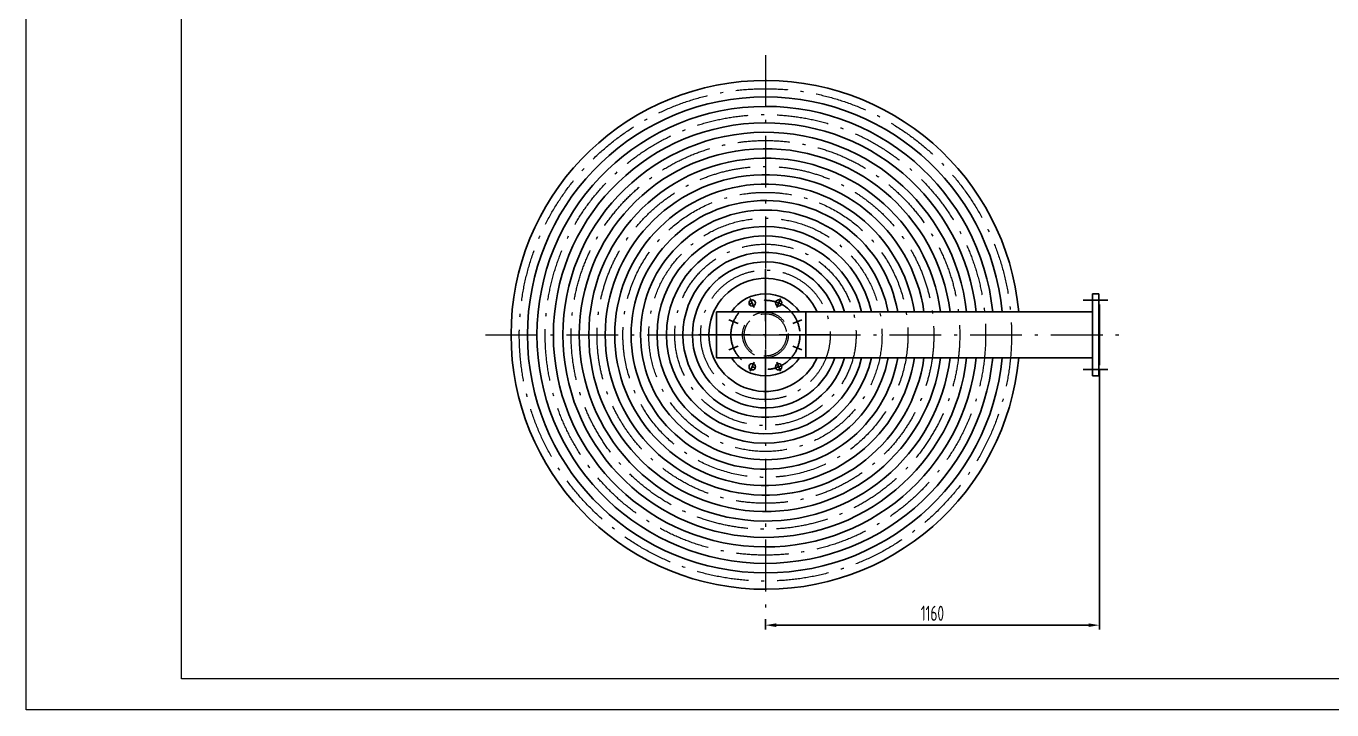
# Model space of a CAD drawing. Header units: millimetres. Extents: x 3222 to 12294, y 967 to 7382.
# Drawn here: x 3222 to 7758, y 967 to 3342 of the extents above; entities that cross this region are included whole.
import ezdxf

# ---------------------------------------------------------------- set-up
doc = ezdxf.new("R2010")
doc.units = ezdxf.units.MM
doc.linetypes.add('ACAD_ISO02W100', pattern=[11, 8, -3])
doc.linetypes.add('ACAD_ISO10W100', pattern=[18.7, 12, -3, 0.7, -3])
for name, color, linetype, lineweight in [('中心线', 1, 'ACAD_ISO10W100', 18), ('细实线', 7, 'Continuous', 18), ('虚线', 6, 'ACAD_ISO02W100', 18)]:
    doc.layers.add(name, color=color, linetype=linetype, lineweight=lineweight)
doc.layers.add('图层2', color=3, linetype='Continuous')
doc.styles.add('HGCAD', font='gbenor.shx', dxfattribs={"width": 0.75, "bigfont": 'gbcbig.shx'})
doc.dimstyles.new('HGCAD$0', dxfattribs={"dimtxt": 3.5, "dimasz": 2.5, "dimexe": 1, "dimexo": 1, "dimgap": 1, "dimtad": 1, "dimdec": 1, "dimdsep": 46, "dimtxsty": 'HGCAD', "dimcen": 0, "dimclrd": 3, "dimclre": 3, "dimclrt": 6, "dimadec": 1, "dimazin": 0, "dimtfac": 1, "dimtdec": 1, "dimtmove": 0, "dimatfit": 1, "dimfxl": 0, "dimarcsym": 0})

# ---------------------------------------------------------------- blocks, each defined once
blk = doc.blocks.new('HGCAD#HGTFTK~A3H~HGCAD图框')
at = {"layer": '细实线', "color": 7}
blk.add_lwpolyline([(5, -5), (-415, -5), (-415, 292), (5, 292)], close=True, dxfattribs=at)
at = {"layer": '细实线', "color": 2}
blk.add_lwpolyline([(0, 0), (-390, 0), (-390, 287), (0, 287)], close=True, dxfattribs=at)
blk = doc.blocks.new('*D79')
at = {"layer": 'Defpoints', "color": 0, "ltscale": 15, "transparency": 16777216}
for p in [(6950.6, 2163.9), (5790.6, 1297.6), (6950.6, 1261.3)]:
    blk.add_point(p, dxfattribs=at)
at = {"layer": '图层2', "color": 3, "lineweight": -2, "ltscale": 15, "transparency": 16777216}
for p, q in [((6950.6, 2148.9), (6950.6, 1246.3)), ((5790.6, 1282.6), (5790.6, 1246.3)), ((5828.1, 1261.3), (6913.1, 1261.3))]:
    blk.add_line(p, q, dxfattribs=at)
at = {"layer": '图层2', "color": 3, "ltscale": 15, "transparency": 16777216}
for points in [[(5828.1, 1267.5), (5828.1, 1255), (5790.6, 1261.3)], [(6913.1, 1267.5), (6913.1, 1255), (6950.6, 1261.3)]]:
    blk.add_solid(points, dxfattribs=at)
at = {"layer": '图层2', "color": 6, "ltscale": 15, "transparency": 16777216, "insert": (6370.6, 1302.5), "char_height": 52.5, "attachment_point": 5, "style": 'HGCAD', "bg_fill": 3, "box_fill_scale": 1.1, "bg_fill_color": 256, "bg_fill_true_color": 13158600, "bg_fill_transparency": 0}
blk.add_mtext('1160', dxfattribs=at)

msp = doc.modelspace()

# ---------------------------------------------------------------- linework, layer by layer
at = {"ltscale": 10}
for p, q in [((6926.58, 2411.94), (6948.58, 2411.94)), ((6926.58, 2126.94), (6926.58, 2411.94)), ((6948.58, 2126.94), (6948.58, 2411.94)), ((6950.58, 2374.94), (6948.58, 2374.94)), ((6950.58, 2163.94), (6950.58, 2374.94)), ((6926.58, 2348.94), (5620.58, 2348.94)), ((5620.58, 2189.94), (6926.58, 2189.94)), ((6948.58, 2163.94), (6950.58, 2163.94)), ((6926.58, 2126.94), (6948.58, 2126.94))]:
    msp.add_line(p, q, dxfattribs=at)
at = {"color": 1, "linetype": 'ACAD_ISO10W100', "ltscale": 15}
for p, q in [((5738.15, 2396.01), (5751.16, 2364.6)), ((5843, 2396.01), (5829.99, 2364.6)), ((5738.15, 2142.87), (5751.16, 2174.28)), ((5843, 2142.87), (5829.99, 2174.28))]:
    msp.add_line(p, q, dxfattribs=at)
at = {"color": 1, "linetype": 'ACAD_ISO10W100', "ltscale": 10}
for p, q in [((6894.58, 2389.44), (6980.58, 2389.44)), ((6894.58, 2149.44), (6980.58, 2149.44))]:
    msp.add_line(p, q, dxfattribs=at)
at = {"ltscale": 15}
for p, q in [((5620.58, 2348.94), (5620.58, 2189.94)), ((5930.58, 2348.94), (5930.58, 2189.94))]:
    msp.add_line(p, q, dxfattribs=at)
for centre in [(5744.66, 2380.3), (5836.5, 2380.3), (5744.66, 2158.57), (5836.5, 2158.57)]:
    msp.add_circle(centre, 11, dxfattribs=at)
for radius, start, end in [(883.5, 5.16263, 354.83737), (826.5, 5.51974, 354.48026), (793.5, 5.75006, 354.24994), (736.5, 6.19675, 353.80325), (703.5, 6.48865, 353.51135), (646.5, 7.06353, 352.93647), (613.5, 7.44557, 352.55443), (556.5, 8.21321, 351.78679), (523.5, 8.73487, 351.26513), (466.5, 9.81212, 350.18788), (433.5, 10.56734, 349.43266), (376.5, 12.19007, 347.80993), (343.5, 13.38193, 346.61807), (286.5, 16.11027, 343.88973), (253.5, 18.27689, 341.72311), (196.5, 23.86482, 336.13518), (142.5, 33.91033, 146.08967), (142.5, 213.91033, 326.08967)]:
    msp.add_arc((5790.58, 2269.44), radius, start, end, dxfattribs=at)
at = {"layer": '中心线', "ltscale": 15}
for p, q in [((5790.58, 3241.29), (5790.58, 1297.59)), ((4818.73, 2269.44), (7033.6, 2269.44))]:
    msp.add_line(p, q, dxfattribs=at)
for radius in [855, 765, 675, 585, 495, 405, 315, 225]:
    msp.add_circle((5790.58, 2269.44), radius, dxfattribs=at)
at = {"layer": '图层2', "color": 1, "linetype": 'ACAD_ISO10W100', "ltscale": 15}
for p, q in [((5790.58, 2036.94), (5790.58, 2501.94)), ((5664.01, 2321.87), (5695.42, 2308.86)), ((5917.15, 2321.87), (5885.74, 2308.86)), ((5558.08, 2269.44), (6023.08, 2269.44)), ((5664.01, 2217.01), (5695.42, 2230.02)), ((5917.15, 2217.01), (5885.74, 2230.02))]:
    msp.add_line(p, q, dxfattribs=at)
msp.add_circle((5790.58, 2269.44), 120, dxfattribs=at)
at = {"layer": '虚线', "ltscale": 15}
for radius in [79.5, 73.5]:
    msp.add_circle((5790.58, 2269.44), radius, dxfattribs=at)

# ---------------------------------------------------------------- block references
at = {"ltscale": 5, "xscale": 21.59999999999945, "yscale": 21.59999999999945, "zscale": 21.59999999999945}
msp.add_blockref('HGCAD#HGTFTK~A3H~HGCAD图框', (12186.37, 1075.06), dxfattribs=at)

# ---------------------------------------------------------------- next in the draw order: dimensions: what is measured, and where the dimension line sits
at = {"layer": '图层2', "ltscale": 15}
dim = msp.add_linear_dim(base=(6950.58, 1261.26), p1=(5790.58, 1297.59), p2=(6950.58, 2163.94), dimstyle='HGCAD$0', override={"dimscale": 15, "dimtfill": 1, "dimarcsym": 1}, dxfattribs=at)
dim.commit()
dim.dimension.update_dxf_attribs({"geometry": '*D79', "text_midpoint": (6370.58, 1302.51)})

doc.saveas('drawing.dxf')
